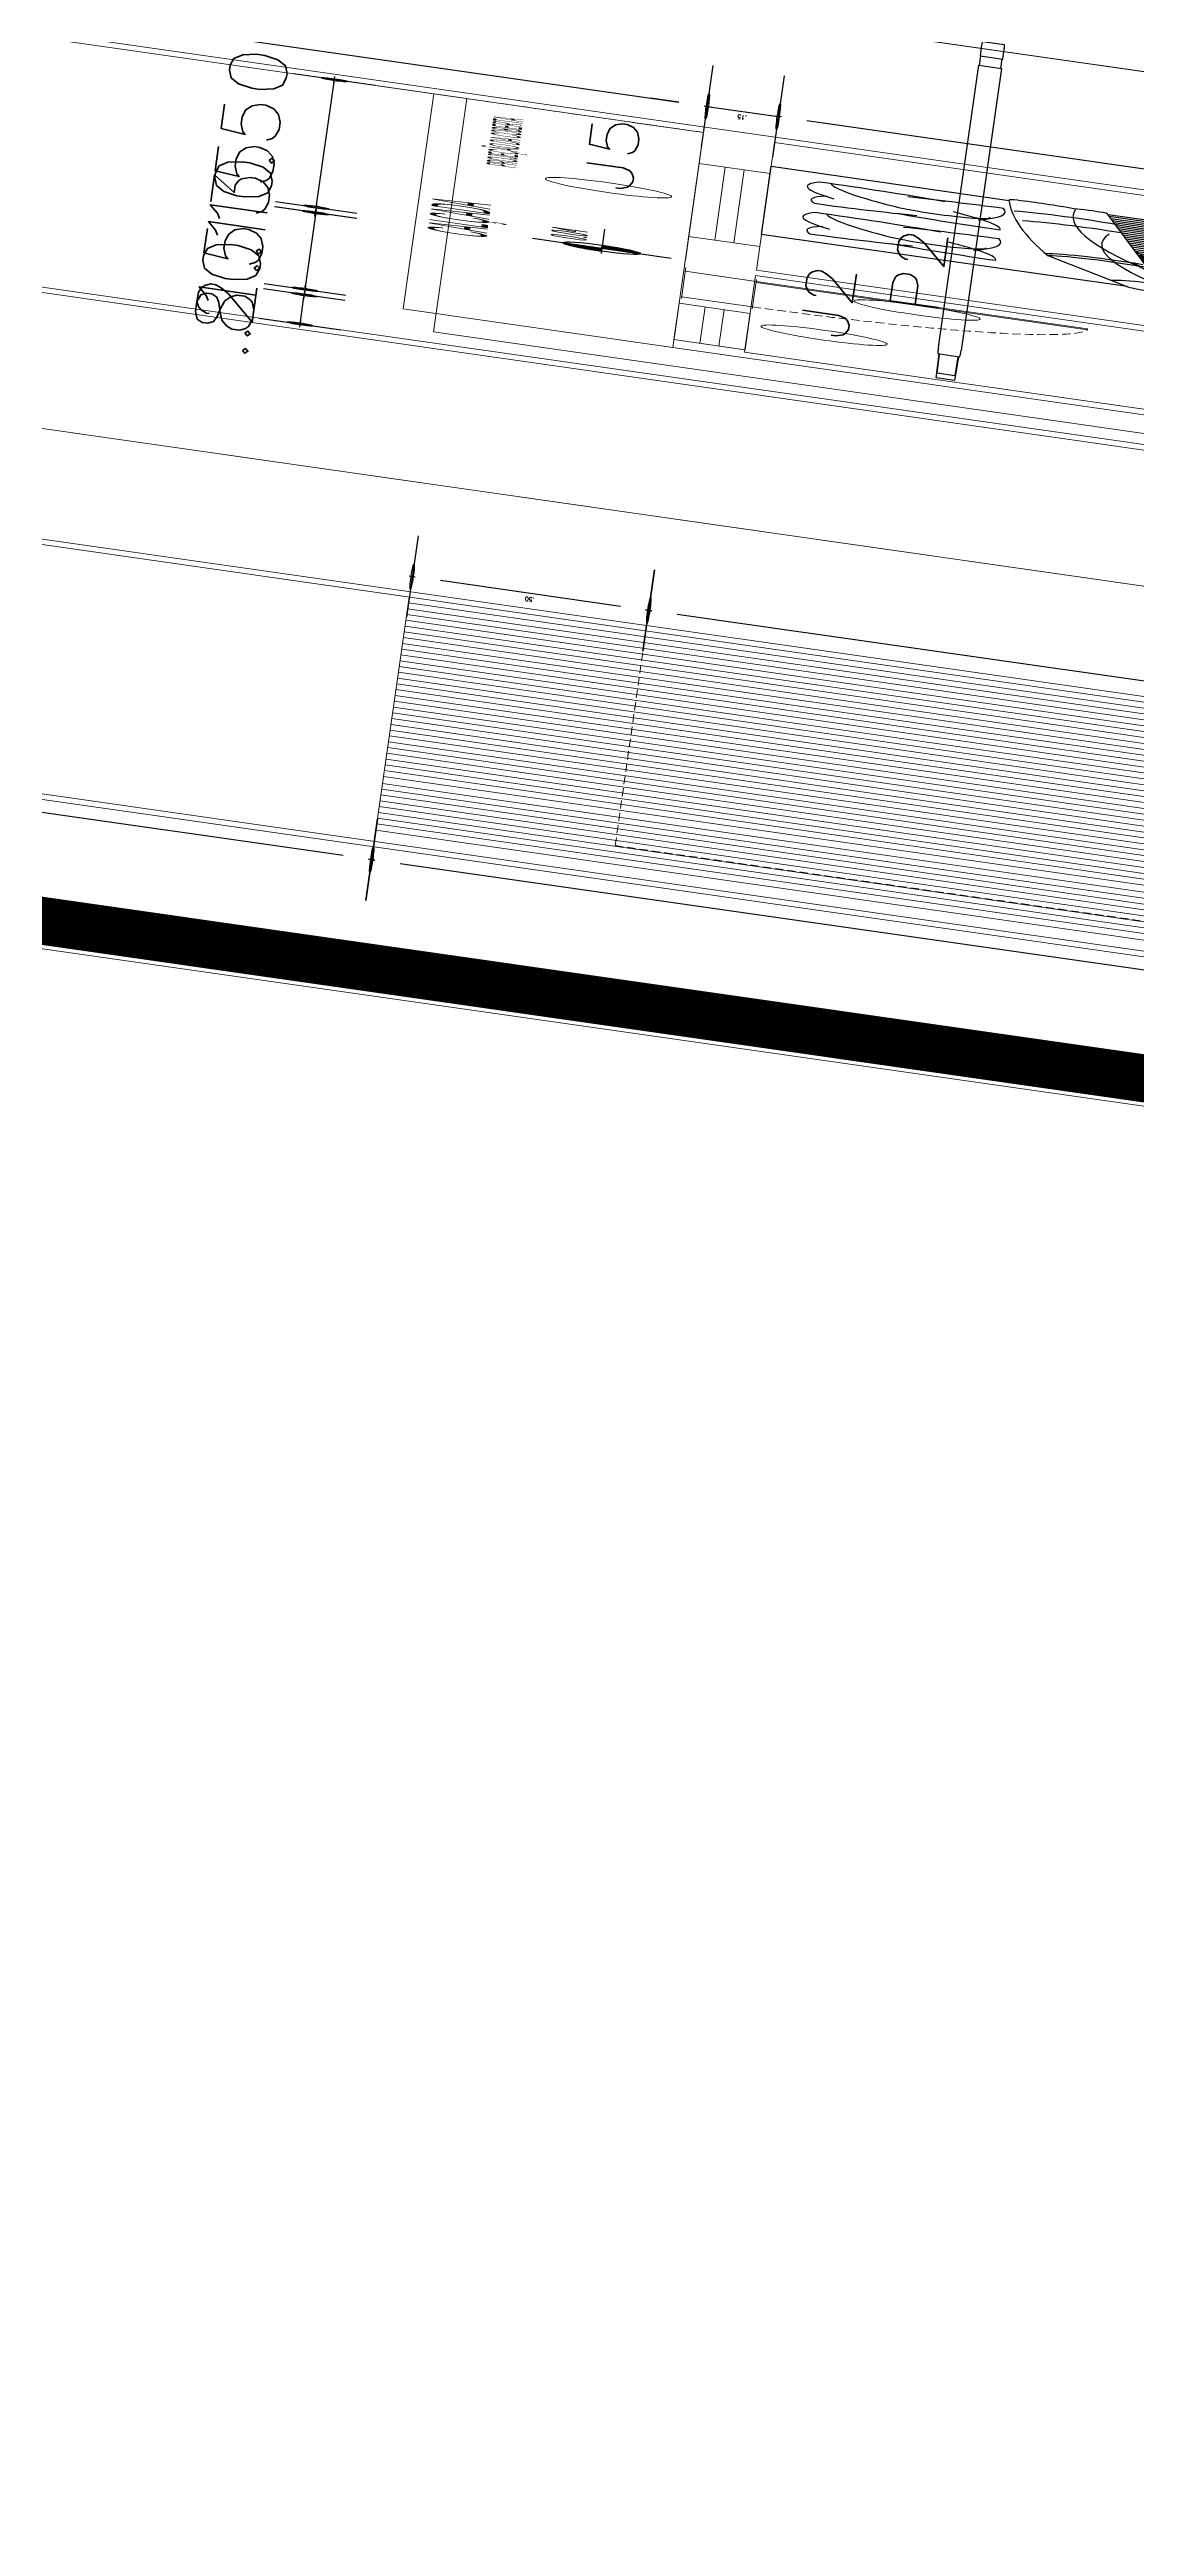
# Model space of a CAD drawing. Header units: millimetres. Extents: x -361192058 to 101130107379, y -14071650034 to 19218552450.
# Drawn here: x -135609.9 to -135474.8, y 41389.5 to 41697.4 of the extents above; entities that cross this region are included whole.
import ezdxf
from ezdxf.enums import TextEntityAlignment as Align

# ---------------------------------------------------------------- set-up
doc = ezdxf.new("R2010")
doc.units = ezdxf.units.MM
doc.header["$LTSCALE"] = 0.5
doc.linetypes.add('HIDDEN2', pattern=[0.1875, 0.125, -0.0625])
for name, color, linetype in [('02', 2, 'Continuous'), ('ARCO', 7, 'HIDDEN2'), ('DIVERSOS', 4, 'Continuous'), ('ESQUADRIA', 3, 'Continuous'), ('ESQUADRIAS', 3, 'Continuous'), ('HATCH', 8, 'Continuous'), ('MOBIL-I', 251, 'Continuous'), ('parede', 2, 'Continuous'), ('PISO', 8, 'Continuous'), ('projeção 02', 7, 'HIDDEN2'), ('TEXTO2', 3, 'Continuous'), ('TXT_0', 7, 'Continuous')]:
    doc.layers.add(name, color=color, linetype=linetype)
doc.styles.add('ADITIVOCAD', font='ROMANS.shx')
doc.styles.add('SANSSERIF', font='sas_____.pfb', dxfattribs={"height": 1})
doc.styles.get("Standard").update_dxf_attribs({"font": 'txt.shx', "height": 0.12})
doc.dimstyles.new('ESCALA50', dxfattribs={"dimtxt": 0.1, "dimasz": 0.06, "dimexe": 0.18, "dimexo": 0.06, "dimgap": 0.1, "dimtad": 1, "dimzin": 4, "dimdsep": 46, "dimtxsty": 'Standard', "dimblk1": 'BOLA', "dimblk2": 'BOLA', "dimsah": 1, "dimcen": -0.06, "dimse1": 1, "dimse2": 1, "dimclrd": 7, "dimclrt": 3, "dimadec": 0, "dimazin": 0, "dimtfac": 1, "dimtix": 1, "dimtmove": 0, "dimatfit": 3, "dimldrblk": 'BOLA', "dimfxl": 0, "dimtolj": 1, "dimtzin": 4, "dimarcsym": 0})

# ---------------------------------------------------------------- blocks, each defined once
blk = doc.blocks.new('BOLA')
for p, q in [((0, -1.435), (0, 1.435)), ((-1.435, 0), (1.435, 0))]:
    blk.add_line(p, q)
blk.add_circle((0, 0), 0.452)
blk = doc.blocks.new('*D896')
at = {"layer": 'Defpoints', "color": 0, "transparency": 16777216}
for p in [(4172.3324, 2437.9651), (4172.8959, 2437.9651), (4172.3324, 2430.9151)]:
    blk.add_point(p, dxfattribs=at)
at = {"layer": 'DIVERSOS', "color": 7, "lineweight": -2, "transparency": 16777216}
blk.add_line((4172.8959, 2430.9751), (4172.8959, 2437.9051), dxfattribs=at)
at = {"layer": 'DIVERSOS', "color": 7, "lineweight": -2, "transparency": 16777216, "xscale": 0.06, "yscale": 0.06, "zscale": 0.06}
for p, rotation in [((4172.8959, 2437.9651), 90), ((4172.8959, 2430.9151), 270)]:
    blk.add_blockref('BOLA', p, dxfattribs=dict(at, rotation=rotation))
at = {"layer": 'DIVERSOS', "color": 3, "lineweight": 18, "transparency": 16777216, "insert": (4172.7359, 2434.4401), "char_height": 0.12, "attachment_point": 5, "rotation": 90}
blk.add_mtext('\\A1;7.05', dxfattribs=at)
blk = doc.blocks.new('*D915')
at = {"layer": 'Defpoints', "color": 0, "transparency": 16777216}
for p in [(4172.3324, 2438.4651), (4172.8959, 2438.4651), (4172.3324, 2437.9651)]:
    blk.add_point(p, dxfattribs=at)
at = {"layer": 'DIVERSOS', "color": 7, "lineweight": -2, "transparency": 16777216}
blk.add_line((4172.8959, 2438.0251), (4172.8959, 2438.4051), dxfattribs=at)
at = {"layer": 'DIVERSOS', "color": 7, "lineweight": -2, "transparency": 16777216, "xscale": 0.06, "yscale": 0.06, "zscale": 0.06}
for p, rotation in [((4172.8959, 2438.4651), 90), ((4172.8959, 2437.9651), 270)]:
    blk.add_blockref('BOLA', p, dxfattribs=dict(at, rotation=rotation))
at = {"layer": 'DIVERSOS', "color": 3, "lineweight": 18, "transparency": 16777216, "insert": (4172.7359, 2438.2151), "char_height": 0.12, "attachment_point": 5, "rotation": 90}
blk.add_mtext('\\A1;.50', dxfattribs=at)
blk = doc.blocks.new('*D902')
at = {"layer": 'Defpoints', "color": 0, "transparency": 16777216}
for p in [(4165.1273, 2438.4651), (4165.9324, 2438.4651), (4165.9324, 2432.7651)]:
    blk.add_point(p, dxfattribs=at)
at = {"layer": 'DIVERSOS', "color": 7, "lineweight": -2, "transparency": 16777216}
blk.add_line((4165.1273, 2432.8251), (4165.1273, 2438.4051), dxfattribs=at)
at = {"layer": 'DIVERSOS', "color": 7, "lineweight": -2, "transparency": 16777216, "xscale": 0.06, "yscale": 0.06, "zscale": 0.06}
for p, rotation in [((4165.1273, 2438.4651), 90), ((4165.1273, 2432.7651), 270)]:
    blk.add_blockref('BOLA', p, dxfattribs=dict(at, rotation=rotation))
at = {"layer": 'DIVERSOS', "color": 3, "lineweight": 18, "transparency": 16777216, "insert": (4164.9673, 2435.6151), "char_height": 0.12, "attachment_point": 5, "rotation": 90}
blk.add_mtext('\\A1;5.70', dxfattribs=at)
blk = doc.blocks.new('*D918')
at = {"layer": 'Defpoints', "color": 0, "transparency": 16777216}
for p in [(4165.1273, 2440.9651), (4165.6324, 2440.9651), (4165.9324, 2438.4651)]:
    blk.add_point(p, dxfattribs=at)
at = {"layer": 'DIVERSOS', "color": 7, "lineweight": -2, "transparency": 16777216}
blk.add_line((4165.1273, 2438.5251), (4165.1273, 2440.9051), dxfattribs=at)
at = {"layer": 'DIVERSOS', "color": 7, "lineweight": -2, "transparency": 16777216, "xscale": 0.06, "yscale": 0.06, "zscale": 0.06}
for p, rotation in [((4165.1273, 2440.9651), 90), ((4165.1273, 2438.4651), 270)]:
    blk.add_blockref('BOLA', p, dxfattribs=dict(at, rotation=rotation))
at = {"layer": 'DIVERSOS', "color": 3, "lineweight": 18, "transparency": 16777216, "insert": (4164.9673, 2439.7151), "char_height": 0.12, "attachment_point": 5, "rotation": 90}
blk.add_mtext('\\A1;2.50', dxfattribs=at)
blk = doc.blocks.new('ADC_MCOZ_03')
for p, q in [((-0.2944, -0.66), (-0.2944, -0.68)), ((0.2944, -0.66), (0.2944, -0.68))]:
    blk.add_line(p, q)
for points in [[(-0.2625, -0.05), (-0.2525, 0), (0.2525, 0), (0.2625, -0.05)], [(-0.2523, -0.05), (-0.2443, -0.01), (0.2443, -0.01), (0.2523, -0.05)]]:
    blk.add_lwpolyline(points)
for points in [[(0.2984, -0.05, -0.414214), (0.3125, -0.0641), (0.3125, -0.66), (-0.3125, -0.66), (-0.3125, -0.0641, -0.414214), (-0.2984, -0.05)], [(-0.3125, -0.68), (-0.3125, -0.6959, 0.414214), (-0.2984, -0.71), (0.2984, -0.71, 0.414214), (0.3125, -0.6959), (0.3125, -0.68)]]:
    blk.add_lwpolyline(points, format="xyb", close=True)
blk = doc.blocks.new('A2')
at = {"color": 8}
for p, q in [((0.795, -1.985), (0.795, -0.7352)), ((0.845, -2.0217), (0.845, -0.7314)), ((0.895, -2.027), (0.895, -0.7276)), ((0.095, -2), (0.095, -0.7888)), ((0.145, -2), (0.145, -0.7849)), ((0.195, -2), (0.195, -0.7811)), ((0.245, -2), (0.245, -0.7773)), ((0.295, -2), (0.295, -0.7735)), ((0.345, -2), (0.345, -0.7697)), ((0.395, -2), (0.395, -0.7658)), ((0.445, -2), (0.445, -0.762)), ((0.495, -2), (0.495, -0.7582)), ((0.545, -2), (0.545, -0.7544)), ((0.595, -2), (0.595, -0.7505)), ((0.645, -2), (0.645, -0.7467)), ((0.695, -2), (0.695, -0.7429)), ((0.745, -2), (0.745, -0.7391)), ((-0.505, -2), (-0.505, -0.8429)), ((-0.48, -1.283), (-0.48, -0.8429)), ((-0.455, -2), (-0.455, -0.8308)), ((-0.43, -1.1361), (-0.43, -0.8308)), ((-0.405, -2), (-0.405, -0.827)), ((-0.38, -1.0514), (-0.38, -0.827)), ((-0.355, -2), (-0.355, -0.8232)), ((-0.33, -0.9891), (-0.33, -0.8232)), ((-0.305, -2), (-0.305, -0.8194)), ((-0.28, -0.9404), (-0.28, -0.8194)), ((-0.255, -2), (-0.255, -0.8155)), ((-0.23, -0.9011), (-0.23, -0.8155)), ((-0.205, -2), (-0.205, -0.8117)), ((-0.18, -0.8694), (-0.18, -0.8117)), ((-0.155, -2), (-0.155, -0.8079)), ((-0.13, -0.8438), (-0.13, -0.8079)), ((-0.105, -2), (-0.105, -0.8041)), ((-0.08, -0.8236), (-0.08, -0.8041)), ((-0.055, -2), (-0.055, -0.8002)), ((-0.005, -2), (-0.005, -0.7964)), ((0.045, -2), (0.045, -0.7926)), ((0.945, -2.0358), (0.945, -0.7964)), ((-0.655, -2), (-0.655, -0.8877)), ((-0.63, -2), (-0.63, -0.8877)), ((-0.605, -2), (-0.605, -0.8716)), ((-0.58, -2), (-0.58, -0.8716)), ((-0.555, -2), (-0.555, -0.8566)), ((-0.53, -2), (-0.53, -0.8566)), ((-0.805, -2.015), (-0.805, -0.9438)), ((-0.78, -2.015), (-0.78, -0.9438)), ((-0.755, -2), (-0.755, -0.9238)), ((-0.73, -2), (-0.73, -0.9238)), ((-0.705, -2), (-0.705, -0.9051)), ((-0.68, -2), (-0.68, -0.9051)), ((-0.93, -2.0331), (-0.93, -0.988)), ((-0.905, -2.0331), (-0.905, -0.988)), ((-0.88, -2.0331), (-0.88, -0.988)), ((-0.855, -2.0453), (-0.855, -0.9652)), ((-0.83, -2.0453), (-0.83, -0.9652)), ((-0.955, -2.0331), (-0.955, -1.2363)), ((-0.48, -2), (-0.48, -1.5323)), ((-0.43, -2), (-0.43, -1.6792)), ((-0.38, -2), (-0.38, -1.7639)), ((-0.33, -2), (-0.33, -1.8261)), ((-0.28, -2), (-0.28, -1.8749)), ((-0.23, -2), (-0.23, -1.9142)), ((-0.18, -2), (-0.18, -1.9459)), ((-0.13, -2), (-0.13, -1.9715)), ((-0.08, -2), (-0.08, -1.9917))]:
    blk.add_line(p, q, dxfattribs=at)
blk.add_lwpolyline([(-0.95, -0.7864), (-0.95, 0), (0.95, 0), (0.95, -0.5116)])
for points in [[(-0.4937, -0.1271, 0.14715), (-0.7437, -0.1021, 0.124017), (-0.6737, -0.3221, 8.542003)], [(-0.1887, -0.3771, 0.115099), (-0.1437, -0.1071, 0.202892), (-0.5437, -0.1421, 4.019894)], [(0.3563, -0.1271, 0.14715), (0.1063, -0.1021, 0.124017), (0.1763, -0.3221, 8.542003)], [(0.6613, -0.3771, 0.115099), (0.7063, -0.1071, 0.202892), (0.3063, -0.1421, 4.019894)], [(-0.6937, -0.2771, 0.09902), (-0.7437, -0.5021, 0.169064), (-0.4337, -0.3971, -0.343387)], [(-0.5537, -0.4521, 0.112206), (-0.1437, -0.5021, 0.070755), (-0.2037, -0.2971, -1.551943)], [(0.1563, -0.2771, 0.09902), (0.1063, -0.5021, 0.169064), (0.4163, -0.3971, -0.343387)], [(0.2963, -0.4521, 0.112206), (0.7063, -0.5021, 0.070755), (0.6463, -0.2971, -1.551943)], [(-0.2692, -0.7939, 0.075988), (-0.9427, -1.0061, -0.502824), (-0.9784, -0.9878, -0.142549), (-0.9692, -0.9109, -0.066811), (-0.981, -0.8335, -0.328343), (-0.9467, -0.7851), (-0.4192, -0.6109, -0.025749), (0.9573, -0.5114, -0.334099), (0.9818, -0.5287, -0.185174), (0.975, -0.6509, -0.187316), (0.982, -0.7142, -0.311124), (0.9734, -0.7216), (-0.4842, -0.8331)], [(-0.9427, -1.0061), (-0.96, -1.33), (-0.95, -1.485), (-0.955, -1.755), (-0.97, -1.89), (-0.975, -1.915, -1.132782), (-0.99, -1.91, 0.98261), (-1.01, -1.9, 0.32203), (-1.005, -1.935), (-1.005, -1.975, 0.439902), (-0.945, -2.03, -0.126697), (-0.885, -2.04, 0.376451), (-0.805, -2.015, -0.344872), (-0.765, -2), (0.755, -2, 0.181335), (0.795, -1.985, -0.809524), (0.815, -2, 0.220339), (0.815, -2.025), (0.86, -2.02), (0.935, -2.035, 0.501823), (0.985, -1.99, 0.315909), (0.975, -1.855, 0.473766), (0.97, -1.855, -0.12128), (0.95, -1.87), (0.955, -1.72), (0.95, -1.4), (0.955, -1.225), (0.9441, -0.7247)]]:
    blk.add_lwpolyline(points, format="xyb")
for points in [[(-0.4387, -0.4771, -0.804152), (-0.4937, -0.2571, -0.132344), (-0.1487, -0.1321, -0.042249)], [(0.4113, -0.4771, -0.804152), (0.3563, -0.2571, -0.132344), (0.7013, -0.1321, -0.042249)], [(0.6742, -0.5256, -0.289881), (0.7012, -0.7503, 10.034941)], [(0.4402, -0.5463, -0.26737), (0.4937, -0.7722, -7.474594)], [(-0.414, -0.61, -0.337543), (-0.3491, -0.8188, -6.119059)], [(-0.3702, -0.6025, -0.348871), (-0.2917, -0.8128, -6.119059)], [(-0.4161, -0.8227, -0.081114), (0.9793, -0.655, -24.776446)], [(-0.9692, -0.9109, -0.10864), (0.4143, -0.7327, -11.759975)], [(-0.8449, -0.7515, -0.424879), (-0.772, -0.9305, 6.281867)], [(-0.055, -2, -0.838761), (0.095, -0.7888, -0.295511)]]:
    blk.add_lwpolyline(points, format="xyb", dxfattribs=at)
blk = doc.blocks.new('Adc_nivelpl')
h = blk.add_hatch()
h.set_pattern_fill('_U', color=256, scale=0.005, angle=45, style=0, double=1)
h.set_pattern_definition([(45, (-5.8772514, -3.5161936), (-0.003535534, 0.003535534), []), (135, (-5.8772514, -3.5161936), (-0.003535534, -0.003535534), [])])
h.paths.add_polyline_path([(0.1954, -0.0865, 0.414214), (0.0865, -0.1954), (0.1954, -0.1954)])
h.paths.add_polyline_path([(0.1954, -0.1954), (0.1954, -0.3043, 0.414214), (0.3043, -0.1954)])
for p, q in [((0.1954, 0), (0.1954, -0.3908)), ((0.8958, -0.1954), (0, -0.1954))]:
    blk.add_line(p, q)
blk.add_circle((0.1954, -0.1954), 0.1089)
at = {"flags": 8}
blk.add_attdef('NIVEL', (0.3642, -0.1501), '', height=0.1, dxfattribs=at)
blk = doc.blocks.new('*D1440')
at = {"layer": 'Defpoints', "color": 0, "transparency": 16777216}
for p in [(4185.9588, 2440.9932), (4185.9588, 2437.9932), (4186.6764, 2437.9932)]:
    blk.add_point(p, dxfattribs=at)
at = {"layer": 'DIVERSOS', "color": 7, "lineweight": -2, "transparency": 16777216}
blk.add_line((4186.6764, 2440.9332), (4186.6764, 2438.0532), dxfattribs=at)
at = {"layer": 'DIVERSOS', "color": 7, "lineweight": -2, "transparency": 16777216, "xscale": 0.06, "yscale": 0.06, "zscale": 0.06}
for p, rotation in [((4186.6764, 2440.9932), 90), ((4186.6764, 2437.9932), 270)]:
    blk.add_blockref('BOLA', p, dxfattribs=dict(at, rotation=rotation))
at = {"layer": 'DIVERSOS', "color": 3, "lineweight": 18, "transparency": 16777216, "insert": (4186.5164, 2439.4932), "char_height": 0.12, "attachment_point": 5, "rotation": 90}
blk.add_mtext('\\A1;3.00', dxfattribs=at)
blk = doc.blocks.new('*D1441')
at = {"layer": 'Defpoints', "color": 0, "transparency": 16777216}
for p in [(4185.9588, 2437.9932), (4185.9588, 2437.8432), (4186.6764, 2437.8432)]:
    blk.add_point(p, dxfattribs=at)
at = {"layer": 'DIVERSOS', "color": 7, "lineweight": -2, "transparency": 16777216}
for p, q in [((4186.6764, 2438.0532), (4186.6764, 2438.1132)), ((4186.6764, 2437.9932), (4186.6764, 2437.8432)), ((4186.6764, 2437.7832), (4186.6764, 2437.7232))]:
    blk.add_line(p, q, dxfattribs=at)
at = {"layer": 'DIVERSOS', "color": 7, "lineweight": -2, "transparency": 16777216, "xscale": 0.06, "yscale": 0.06, "zscale": 0.06}
for p, rotation in [((4186.6764, 2437.9932), 270), ((4186.6764, 2437.8432), 90)]:
    blk.add_blockref('BOLA', p, dxfattribs=dict(at, rotation=rotation))
at = {"layer": 'DIVERSOS', "color": 3, "lineweight": 18, "transparency": 16777216, "insert": (4186.5164, 2437.9182), "char_height": 0.12, "attachment_point": 5, "rotation": 90}
blk.add_mtext('\\A1;.15', dxfattribs=at)
blk = doc.blocks.new('*D1442')
at = {"layer": 'Defpoints', "color": 0, "transparency": 16777216}
for p in [(4185.9588, 2437.8432), (4185.9588, 2433.4432), (4186.6764, 2433.4432)]:
    blk.add_point(p, dxfattribs=at)
at = {"layer": 'DIVERSOS', "color": 7, "lineweight": -2, "transparency": 16777216}
blk.add_line((4186.6764, 2437.7832), (4186.6764, 2433.5032), dxfattribs=at)
at = {"layer": 'DIVERSOS', "color": 7, "lineweight": -2, "transparency": 16777216, "xscale": 0.06, "yscale": 0.06, "zscale": 0.06}
for p, rotation in [((4186.6764, 2437.8432), 90), ((4186.6764, 2433.4432), 270)]:
    blk.add_blockref('BOLA', p, dxfattribs=dict(at, rotation=rotation))
at = {"layer": 'DIVERSOS', "color": 3, "lineweight": 18, "transparency": 16777216, "insert": (4186.5164, 2435.6432), "char_height": 0.12, "attachment_point": 5, "rotation": 90}
blk.add_mtext('\\A1;4.40', dxfattribs=at)
blk = doc.blocks.new('*D1432')
at = {"layer": 'Defpoints', "color": 0, "transparency": 16777216}
for p in [(4180.2088, 2438.7721), (4180.2088, 2437.5846), (4182.3088, 2437.5846)]:
    blk.add_point(p, dxfattribs=at)
at = {"layer": 'DIVERSOS', "color": 7, "lineweight": -2, "transparency": 16777216}
blk.add_line((4182.2488, 2438.7721), (4180.2688, 2438.7721), dxfattribs=at)
at = {"layer": 'DIVERSOS', "color": 7, "lineweight": -2, "transparency": 16777216, "xscale": 0.06, "yscale": 0.06, "zscale": 0.06, "rotation": 180}
blk.add_blockref('BOLA', (4180.2088, 2438.7721), dxfattribs=at)
at = {"layer": 'DIVERSOS', "color": 7, "lineweight": -2, "transparency": 16777216, "xscale": 0.06, "yscale": 0.06, "zscale": 0.06}
blk.add_blockref('BOLA', (4182.3088, 2438.7721), dxfattribs=at)
at = {"layer": 'DIVERSOS', "color": 3, "lineweight": 18, "transparency": 16777216, "insert": (4181.2588, 2438.9321), "char_height": 0.12, "attachment_point": 5}
blk.add_mtext('\\A1;2.10', dxfattribs=at)
blk = doc.blocks.new('*D1433')
at = {"layer": 'Defpoints', "color": 0, "transparency": 16777216}
for p in [(4185.9588, 2438.7733), (4182.4588, 2437.5846), (4185.9588, 2437.5846)]:
    blk.add_point(p, dxfattribs=at)
at = {"layer": 'DIVERSOS', "color": 7, "lineweight": -2, "transparency": 16777216}
blk.add_line((4182.5188, 2438.7733), (4185.8988, 2438.7733), dxfattribs=at)
at = {"layer": 'DIVERSOS', "color": 7, "lineweight": -2, "transparency": 16777216, "xscale": 0.06, "yscale": 0.06, "zscale": 0.06, "rotation": 180}
blk.add_blockref('BOLA', (4182.4588, 2438.7733), dxfattribs=at)
at = {"layer": 'DIVERSOS', "color": 7, "lineweight": -2, "transparency": 16777216, "xscale": 0.06, "yscale": 0.06, "zscale": 0.06}
blk.add_blockref('BOLA', (4185.9588, 2438.7733), dxfattribs=at)
at = {"layer": 'DIVERSOS', "color": 3, "lineweight": 18, "transparency": 16777216, "insert": (4184.2088, 2438.9333), "char_height": 0.12, "attachment_point": 5}
blk.add_mtext('\\A1;3.50', dxfattribs=at)
blk = doc.blocks.new('*D1434')
at = {"layer": 'Defpoints', "color": 0, "transparency": 16777216}
for p in [(4182.3088, 2438.7733), (4182.3088, 2437.5846), (4182.4588, 2437.5846)]:
    blk.add_point(p, dxfattribs=at)
at = {"layer": 'DIVERSOS', "color": 7, "lineweight": -2, "transparency": 16777216}
for p, q in [((4182.2488, 2438.7733), (4182.1888, 2438.7733)), ((4182.4588, 2438.7733), (4182.3088, 2438.7733)), ((4182.5188, 2438.7733), (4182.5788, 2438.7733))]:
    blk.add_line(p, q, dxfattribs=at)
at = {"layer": 'DIVERSOS', "color": 7, "lineweight": -2, "transparency": 16777216, "xscale": 0.06, "yscale": 0.06, "zscale": 0.06}
blk.add_blockref('BOLA', (4182.3088, 2438.7733), dxfattribs=at)
at = {"layer": 'DIVERSOS', "color": 7, "lineweight": -2, "transparency": 16777216, "xscale": 0.06, "yscale": 0.06, "zscale": 0.06, "rotation": 180}
blk.add_blockref('BOLA', (4182.4588, 2438.7733), dxfattribs=at)
at = {"layer": 'DIVERSOS', "color": 3, "lineweight": 18, "transparency": 16777216, "insert": (4182.3838, 2438.9333), "char_height": 0.12, "attachment_point": 5}
blk.add_mtext('\\A1;.15', dxfattribs=at)
blk = doc.blocks.new('*D1438')
at = {"layer": '02', "color": 7, "lineweight": -2, "transparency": 16777216}
blk.add_line((4179.3188, 2438.7721), (4179.9988, 2438.7721), dxfattribs=at)
at = {"layer": 'Defpoints', "color": 0, "transparency": 16777216}
for p in [(4180.0588, 2438.7721), (4179.2588, 2438.4046), (4180.0588, 2438.4046)]:
    blk.add_point(p, dxfattribs=at)
at = {"layer": '02', "color": 7, "lineweight": -2, "transparency": 16777216, "xscale": 0.06, "yscale": 0.06, "zscale": 0.06, "rotation": 180}
blk.add_blockref('BOLA', (4179.2588, 2438.7721), dxfattribs=at)
at = {"layer": '02', "color": 7, "lineweight": -2, "transparency": 16777216, "xscale": 0.06, "yscale": 0.06, "zscale": 0.06}
blk.add_blockref('BOLA', (4180.0588, 2438.7721), dxfattribs=at)
at = {"layer": '02', "color": 3, "lineweight": 18, "transparency": 16777216, "insert": (4179.6588, 2438.9321), "char_height": 0.12, "attachment_point": 5}
blk.add_mtext('\\A1;.80', dxfattribs=at)
blk = doc.blocks.new('*D1439')
at = {"layer": '02', "color": 7, "lineweight": -2, "transparency": 16777216}
for p, q in [((4179.9988, 2438.7721), (4179.9388, 2438.7721)), ((4180.2088, 2438.7721), (4180.0588, 2438.7721)), ((4180.2688, 2438.7721), (4180.3288, 2438.7721))]:
    blk.add_line(p, q, dxfattribs=at)
at = {"layer": 'Defpoints', "color": 0, "transparency": 16777216}
for p in [(4180.0588, 2438.7721), (4180.0588, 2437.5846), (4180.2088, 2437.5846)]:
    blk.add_point(p, dxfattribs=at)
at = {"layer": '02', "color": 7, "lineweight": -2, "transparency": 16777216, "xscale": 0.06, "yscale": 0.06, "zscale": 0.06}
blk.add_blockref('BOLA', (4180.0588, 2438.7721), dxfattribs=at)
at = {"layer": '02', "color": 7, "lineweight": -2, "transparency": 16777216, "xscale": 0.06, "yscale": 0.06, "zscale": 0.06, "rotation": 180}
blk.add_blockref('BOLA', (4180.2088, 2438.7721), dxfattribs=at)
at = {"layer": '02', "color": 3, "lineweight": 18, "transparency": 16777216, "insert": (4180.1338, 2438.9321), "char_height": 0.12, "attachment_point": 5}
blk.add_mtext('\\A1;.15', dxfattribs=at)
blk = doc.blocks.new('APROVADO QUADRA 21.2 MBVII')
at = {"layer": '02', "color": 2, "lineweight": 18}
for p, q in [((4185.9588, 2438.4932), (4185.9588, 2438.8432)), ((4179.2588, 2437.0432), (4179.2588, 2438.1432)), ((4185.9588, 2438.1432), (4185.9588, 2437.9932)), ((4180.0588, 2437.9932), (4180.0588, 2433.2932)), ((4185.9588, 2437.9932), (4180.0588, 2437.9932)), ((4180.2088, 2437.8432), (4180.2088, 2433.4432)), ((4182.3088, 2437.8432), (4180.2088, 2437.8432)), ((4182.3088, 2437.8432), (4182.3088, 2433.2932)), ((4182.4588, 2437.8432), (4182.4588, 2433.2932))]:
    blk.add_line(p, q, dxfattribs=at)
at = {"layer": '02', "color": 8, "lineweight": 18}
for p, q in [((4180.0588, 2437.9932), (4180.0588, 2438.5632)), ((4185.9588, 2438.4932), (4179.5588, 2438.4932)), ((4179.5588, 2432.6932), (4179.5588, 2438.4932)), ((4181.2745, 2437.9932), (4180.2745, 2437.9932)), ((4180.2745, 2437.843), (4181.2745, 2437.843))]:
    blk.add_line(p, q, dxfattribs=at)
at = {"layer": '02', "color": 3, "lineweight": 18}
blk.add_line((4165.9324, 2438.4651), (4165.9324, 2432.7651), dxfattribs=at)
at = {"layer": '02', "color": 0, "linetype": 'HIDDEN2', "lineweight": 18}
for p, q in [((4185.9588, 2437.9932), (4185.9588, 2438.4932)), ((4166.4423, 2433.2651), (4166.4423, 2437.9651))]:
    blk.add_line(p, q, dxfattribs=at)
at = {"layer": '02', "color": 0, "lineweight": 18}
for p, q in [((4180.2745, 2437.9932), (4180.2745, 2437.843)), ((4181.2745, 2437.843), (4181.2745, 2437.9932)), ((4185.9588, 2437.8432), (4182.4588, 2437.8432)), ((4182.4588, 2437.8432), (4182.4588, 2433.2932))]:
    blk.add_line(p, q, dxfattribs=at)
at = {"layer": '02', "lineweight": 18}
for points in [[(4161.4658, 2399.6122), (4222.6658, 2399.6122), (4222.6658, 2444.1622), (4161.4658, 2444.1622)], [(4189.29, 2443.4403), (4175.4514, 2443.4403), (4175.4514, 2409.6235), (4189.29, 2409.6235)], [(4162.2158, 2443.4122), (4175.4514, 2443.4122), (4175.4514, 2409.6235), (4162.2158, 2409.6235)], [(4189.29, 2443.4122), (4201.8075, 2443.4122), (4201.8075, 2434.2398), (4189.29, 2434.2398)]]:
    blk.add_lwpolyline(points, close=True, dxfattribs=at)
at = {"layer": '02', "lineweight": 18, "const_width": 0.1}
blk.add_lwpolyline([(4162.2158, 2400.3622), (4221.9158, 2400.3622), (4221.9158, 2443.4122), (4162.2158, 2443.4122)], close=True, dxfattribs=at)
at = {"layer": 'ARCO', "lineweight": 18}
blk.add_arc((4182.1801, 2437.8609), 0.7227, 181.6504, 265.8407, dxfattribs=at)
at = {"layer": 'DIVERSOS', "lineweight": 18}
for p, q in [((4165.4824, 2438.7151), (4165.4824, 2441.1151)), ((4172.4824, 2438.7151), (4172.4824, 2441.1151)), ((4165.6324, 2438.7151), (4165.6324, 2440.9651)), ((4172.3324, 2440.9651), (4172.3324, 2438.7151)), ((4165.4824, 2416.1151), (4165.4824, 2438.7151)), ((4165.6324, 2416.6151), (4165.6324, 2438.7151)), ((4180.4107, 2437.9932), (4181.2745, 2437.9932)), ((4183.1088, 2437.9932), (4185.1088, 2437.9932)), ((4180.4107, 2437.8432), (4181.2107, 2437.8432)), ((4183.1088, 2437.8432), (4185.1088, 2437.8432))]:
    blk.add_line(p, q, dxfattribs=at)
at = {"layer": 'ESQUADRIA', "lineweight": 18}
for p, q in [((4181.2745, 2437.9382), (4180.2745, 2437.9382)), ((4185.1088, 2437.9382), (4183.1088, 2437.9382)), ((4181.2745, 2437.8982), (4180.2745, 2437.8982)), ((4185.1088, 2437.8982), (4183.1088, 2437.8982))]:
    blk.add_line(p, q, dxfattribs=at)
at = {"layer": 'ESQUADRIAS', "lineweight": 18}
for p, q in [((4172.3324, 2438.7151), (4172.3324, 2431.7151)), ((4172.3324, 2438.4651), (4165.9324, 2438.4651))]:
    blk.add_line(p, q, dxfattribs=at)
at = {"layer": 'ESQUADRIAS', "color": 3, "lineweight": 18}
blk.add_line((4172.4824, 2438.7151), (4172.4824, 2423.7151), dxfattribs=at)
at = {"layer": 'ESQUADRIAS', "lineweight": 18}
for points in [[(4181.4077, 2437.8401), (4181.4577, 2437.8401), (4181.4577, 2437.9901), (4181.4077, 2437.9901)], [(4182.2077, 2437.8401), (4182.1577, 2437.8401), (4182.1577, 2437.9901), (4182.2077, 2437.9901)], [(4182.1577, 2437.1401), (4182.1277, 2437.1401), (4182.1277, 2437.8401), (4182.1577, 2437.8401), (4182.1577, 2437.1401)]]:
    blk.add_lwpolyline(points, dxfattribs=at)
at = {"layer": 'HATCH', "lineweight": 18}
for p, q in [((4166.1086, 2432.7651), (4166.1086, 2438.4651)), ((4166.2674, 2437.3151), (4166.2674, 2438.4651)), ((4166.4261, 2437.3151), (4166.4261, 2438.4651)), ((4166.5849, 2437.3151), (4166.5849, 2438.4651)), ((4166.7436, 2437.3151), (4166.7436, 2438.4651)), ((4166.9024, 2437.3151), (4166.9024, 2438.4651)), ((4167.0611, 2437.3151), (4167.0611, 2438.4651)), ((4167.2199, 2437.3151), (4167.2199, 2438.4651)), ((4167.4111, 2426.4651), (4167.4111, 2438.4651)), ((4167.5699, 2426.4651), (4167.5699, 2438.4651)), ((4167.7286, 2426.4651), (4167.7286, 2438.4651)), ((4167.8874, 2426.4651), (4167.8874, 2438.4651)), ((4168.0461, 2426.4651), (4168.0461, 2438.4651)), ((4168.2049, 2426.4651), (4168.2049, 2438.4651)), ((4168.3636, 2426.4651), (4168.3636, 2438.4651)), ((4168.5224, 2433.879), (4168.5224, 2438.4651)), ((4168.6811, 2433.879), (4168.6811, 2438.4651)), ((4168.8399, 2434.2179), (4168.8399, 2438.4651)), ((4168.9986, 2434.3782), (4168.9986, 2438.4651)), ((4169.1574, 2434.5384), (4169.1574, 2438.4651)), ((4169.3161, 2434.6987), (4169.3161, 2438.4651)), ((4169.4749, 2434.8326), (4169.4749, 2438.4651)), ((4169.6336, 2437.3151), (4169.6336, 2438.4651)), ((4169.7924, 2437.3151), (4169.7924, 2438.4651)), ((4169.9511, 2437.3151), (4169.9511, 2438.4651)), ((4170.1099, 2437.3151), (4170.1099, 2438.4651)), ((4170.2686, 2437.3151), (4170.2686, 2438.4651)), ((4170.4274, 2437.3151), (4170.4274, 2438.4651)), ((4170.5861, 2437.3151), (4170.5861, 2438.4651)), ((4170.7449, 2437.3151), (4170.7449, 2438.4651)), ((4170.9036, 2437.3151), (4170.9036, 2438.4651)), ((4171.0624, 2437.3151), (4171.0624, 2438.4651)), ((4171.2211, 2437.3151), (4171.2211, 2438.4651)), ((4171.3799, 2437.3151), (4171.3799, 2438.4651)), ((4171.5386, 2437.3151), (4171.5386, 2438.4651)), ((4171.6974, 2437.3151), (4171.6974, 2438.4651)), ((4171.8561, 2437.3151), (4171.8561, 2438.4651)), ((4172.0149, 2437.3151), (4172.0149, 2438.4651)), ((4172.1736, 2437.3151), (4172.1736, 2438.4651)), ((4166.2674, 2432.7651), (4166.2674, 2437.3151)), ((4166.4261, 2432.7651), (4166.4261, 2437.3151)), ((4166.5849, 2432.7651), (4166.5849, 2437.3151)), ((4166.7436, 2426.4651), (4166.7436, 2437.3151)), ((4166.9024, 2426.4651), (4166.9024, 2437.3151)), ((4167.0611, 2426.4651), (4167.0611, 2437.3151)), ((4167.2199, 2426.4651), (4167.2199, 2437.3151)), ((4169.6336, 2434.6963), (4169.6336, 2437.3151)), ((4169.7924, 2434.5537), (4169.7924, 2437.3151)), ((4169.9511, 2434.3934), (4169.9511, 2437.3151)), ((4170.1099, 2434.2332), (4170.1099, 2437.3151)), ((4170.2686, 2433.879), (4170.2686, 2437.3151)), ((4170.4274, 2433.879), (4170.4274, 2437.3151)), ((4170.5861, 2432.7195), (4170.5861, 2437.3151)), ((4170.7449, 2432.7195), (4170.7449, 2437.3151)), ((4170.9036, 2435.9034), (4170.9036, 2437.3151)), ((4171.0624, 2435.9034), (4171.0624, 2437.3151)), ((4171.2211, 2435.5233), (4171.2211, 2437.3151)), ((4171.3799, 2430.9151), (4171.3799, 2437.3151)), ((4171.5386, 2430.9151), (4171.5386, 2437.3151)), ((4171.6974, 2430.9151), (4171.6974, 2437.3151)), ((4171.8561, 2430.9151), (4171.8561, 2437.3151)), ((4172.0149, 2430.9151), (4172.0149, 2437.3151)), ((4172.1736, 2430.9151), (4172.1736, 2437.3151))]:
    blk.add_line(p, q, dxfattribs=at)
at = {"layer": 'parede', "lineweight": 18}
for p, q in [((4179.1088, 2416.1432), (4179.1088, 2441.1432)), ((4186.1088, 2441.1432), (4186.1088, 2416.1432)), ((4179.2588, 2437.8025), (4179.2588, 2440.9932)), ((4185.9588, 2440.9932), (4185.9588, 2437.9932)), ((4180.2745, 2437.8432), (4180.2745, 2437.9932)), ((4181.2745, 2437.8432), (4181.2745, 2437.9932)), ((4181.4577, 2437.8401), (4181.4577, 2437.9901)), ((4182.2577, 2437.9901), (4182.1577, 2437.9901)), ((4182.1577, 2437.8401), (4182.1577, 2437.9901)), ((4182.4588, 2437.9932), (4183.1088, 2437.9932)), ((4183.1088, 2437.8432), (4183.1088, 2437.9932)), ((4185.1088, 2437.9932), (4185.9588, 2437.9932)), ((4185.1088, 2437.8432), (4185.1088, 2437.9932)), ((4182.4588, 2437.8432), (4183.1088, 2437.8432)), ((4185.1088, 2437.8432), (4185.9588, 2437.8432)), ((4185.9588, 2437.8432), (4185.9588, 2433.8332)), ((4179.2588, 2433.4432), (4179.2588, 2437.0432))]:
    blk.add_line(p, q, dxfattribs=at)
at = {"layer": 'PISO', "color": 8, "lineweight": 18}
blk.add_line((4181.1578, 2438.5632), (4180.0588, 2438.5632), dxfattribs=at)
at = {"layer": 'PISO', "lineweight": 18}
for p, q in [((4181.1578, 2438.5632), (4185.9588, 2438.5632)), ((4182.2077, 2437.9901), (4181.4077, 2437.9901)), ((4182.2077, 2437.8401), (4181.4077, 2437.8401))]:
    blk.add_line(p, q, dxfattribs=at)
for centre in [(4184.1088, 2438.1737), (4180.9703, 2437.6835), (4182.0048, 2437.4984)]:
    blk.add_circle(centre, 0.1333, dxfattribs=at)
at = {"layer": 'projeção 02', "lineweight": 18}
blk.add_line((4166.4423, 2437.9651), (4172.3324, 2437.9651), dxfattribs=at)
at = {"layer": 'MOBIL-I', "lineweight": 18, "xscale": 0.9823274998925626, "yscale": 0.9823274998925626, "zscale": 0.9823274998925626}
blk.add_blockref('A2', (4184.3756, 2437.8432), dxfattribs=at)
at = {"layer": 'MOBIL-I', "lineweight": 18, "rotation": 90}
blk.add_blockref('ADC_MCOZ_03', (4180.2539, 2437.4194), dxfattribs=at)
at = {"layer": 'TXT_0', "lineweight": 18}
ref = blk.add_blockref('Adc_nivelpl', (4182.3097, 2438.3162), dxfattribs=dict(at, xscale=0.75, yscale=0.75, zscale=0.75))
ref.add_attrib('NIVEL', '0.04', (4182.5829, 2438.2037), dxfattribs={"height": 0.075, "style": 'ADITIVOCAD', "flags": 8})
at = {"color": 0, "lineweight": 13, "flags": 8}
for p in [(4700.7247, 2280.1125), (4699.5738, 2277.8964), (4702.3546, 2276.195), (4703.6722, 2274.085), (4699.8445, 2272.2194), (4703.0488, 2270.137), (4703.0877, 2267.9803), (4700.6523, 2261.5216), (4700.7007, 2257.1593)]:
    blk.add_attdef('NIVEL', p, '', height=0.075, dxfattribs=at)
for rotation, width, p in [(90, 0.8, (4700.8205, 2275.7521)), (270, 0.6, (4703.8437, 2274.9021)), (90, 0.8, (4701.5575, 2268.5021)), (180, 0.6, (4651.1817, 2236.1931))]:
    blk.add_attdef('$PORTA', text='', height=0.09, rotation=rotation, dxfattribs=dict(at, width=width)).set_placement(p, align=Align.MIDDLE)
for p in [(4654.176, 2240.463), (4648.499, 2240.1923), (4637.8012, 2239.3845), (4633.4388, 2239.3361), (4656.3921, 2239.3121), (4652.4746, 2237.6822), (4644.2598, 2236.9491), (4646.4166, 2236.988), (4650.3646, 2236.3646)]:
    blk.add_attdef('NIVEL', p, '', height=0.075, rotation=270, dxfattribs=at)
at = {"color": 0, "lineweight": 13, "width": 0.8, "flags": 8}
for p in [(4652.0317, 2239.2163), (4644.7817, 2238.4793)]:
    blk.add_attdef('$PORTA', text='', height=0.09, dxfattribs=at).set_placement(p, align=Align.MIDDLE)
at = {"layer": 'DIVERSOS', "lineweight": 18, "char_height": 0.10106, "width": 0.373078, "attachment_point": 1}
for s, insert in [('{\\C3;J5}', (4184.0225, 2438.2262)), ('{\\C3;J2}', (4180.884, 2437.736)), ('{\\C3;P2}', (4181.9248, 2437.557))]:
    blk.add_mtext(s, dxfattribs=dict(at, insert=insert))
at = {"layer": 'PISO', "lineweight": 18, "style": 'SANSSERIF'}
blk.add_text('PROJEÇÃO DA COBERTA', height=0.062598, dxfattribs=at).set_placement((4184.2689, 2438.3705))
at = {"layer": 'TEXTO2', "lineweight": 18, "style": 'SANSSERIF'}
blk.add_text('CALÇADA', height=0.12312, dxfattribs=at).set_placement((4182.2651, 2438.4118))
at = {"layer": '02', "color": 2, "lineweight": 18}
for p1, p2, picture, middle in [((4179.2588, 2438.4046), (4180.0588, 2438.4046), '*D1438', (4179.6588, 2438.9321)), ((4180.2088, 2437.5846), (4180.0588, 2437.5846), '*D1439', (4180.1338, 2438.9321))]:
    dim = blk.add_linear_dim(base=(4180.0588, 2438.7721), p1=p1, p2=p2, dimstyle='ESCALA50', override={"dimfxl": 0.18}, dxfattribs=at)
    dim.commit()
    dim.dimension.update_dxf_attribs({"geometry": picture, "text_midpoint": middle})
at = {"layer": 'DIVERSOS', "lineweight": 18}
for base, p1, p2, picture, middle in [((4165.1273, 2440.9651), (4165.9324, 2438.4651), (4165.6324, 2440.9651), '*D918', (4164.9673, 2439.7151)), ((4186.6764, 2437.9932), (4185.9588, 2440.9932), (4185.9588, 2437.9932), '*D1440', (4186.5164, 2439.4932)), ((4165.1273, 2438.4651), (4165.9324, 2432.7651), (4165.9324, 2438.4651), '*D902', (4164.9673, 2435.6151)), ((4172.8959, 2438.4651), (4172.3324, 2437.9651), (4172.3324, 2438.4651), '*D915', (4172.7359, 2438.2151)), ((4186.6764, 2437.8432), (4185.9588, 2437.9932), (4185.9588, 2437.8432), '*D1441', (4186.5164, 2437.9182)), ((4172.8959, 2437.9651), (4172.3324, 2430.9151), (4172.3324, 2437.9651), '*D896', (4172.7359, 2434.4401)), ((4186.6764, 2433.4432), (4185.9588, 2437.8432), (4185.9588, 2433.4432), '*D1442', (4186.5164, 2435.6432))]:
    dim = blk.add_linear_dim(base=base, p1=p1, p2=p2, angle=90, dimstyle='ESCALA50', dxfattribs=at)
    dim.commit()
    dim.dimension.update_dxf_attribs({"geometry": picture, "text_midpoint": middle})
at = {"layer": 'DIVERSOS', "color": 2, "lineweight": 18}
for base, p1, p2, picture, middle in [((4180.2088, 2438.7721), (4182.3088, 2437.5846), (4180.2088, 2437.5846), '*D1432', (4181.2588, 2438.9321)), ((4182.3088, 2438.7733), (4182.4588, 2437.5846), (4182.3088, 2437.5846), '*D1434', (4182.3838, 2438.9333)), ((4185.9588, 2438.7733), (4182.4588, 2437.5846), (4185.9588, 2437.5846), '*D1433', (4184.2088, 2438.9333))]:
    dim = blk.add_linear_dim(base=base, p1=p1, p2=p2, dimstyle='ESCALA50', dxfattribs=at)
    dim.commit()
    dim.dimension.update_dxf_attribs({"geometry": picture, "text_midpoint": middle})

msp = doc.modelspace()

# ---------------------------------------------------------------- block references
at = {"layer": '02', "color": 0, "lineweight": 30, "xscale": -4.574818403918471, "yscale": -59.40450511825884, "zscale": 4.574818403918471, "rotation": 261.8606972171988}
msp.add_blockref('APROVADO QUADRA 21.2 MBVII', (5129.041, 2225.201), dxfattribs=at)

doc.saveas('drawing.dxf')
